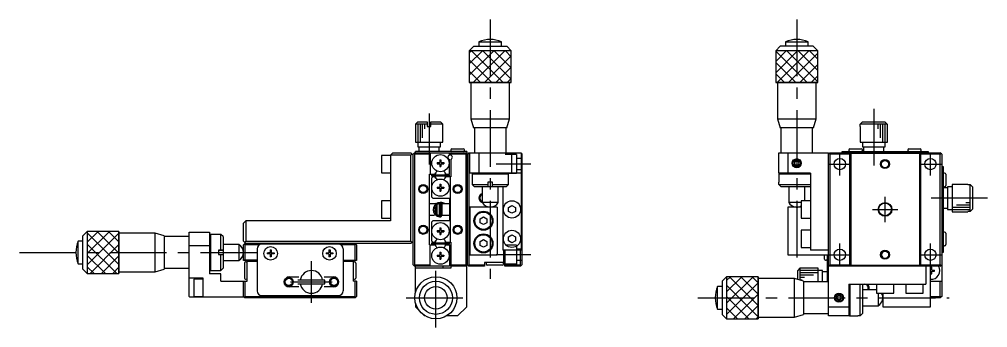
# Model space of a CAD drawing. Extents: x -159 to 316, y 49 to 421.
# Drawn here: x 102.3 to 316.2, y 214.9 to 282.9 of the extents above; entities that cross this region are included whole.
import ezdxf

# ---------------------------------------------------------------- set-up
doc = ezdxf.new("R2010")
doc.units = 0
doc.header["$LTSCALE"] = 10
doc.linetypes.add('CENTER', pattern=[2, 1.25, -0.25, 0.25, -0.25])
doc.linetypes.add('DASHED', pattern=[3.5, 2, -1.5])
doc.layers.get('0').update_dxf_attribs({"linetype": 'CONTINUOUS'})
doc.layers.add('CENTER', color=1, linetype='CENTER')

msp = doc.modelspace()

# ---------------------------------------------------------------- linework, layer by layer
at = {"color": 7, "linetype": 'CONTINUOUS'}
for p, q in [((202.697191, 277.01544), (201.697191, 276.01544)), ((201.697191, 276.01544), (201.697191, 269.01544)), ((210.997191, 276.01544), (201.697191, 276.01544)), ((202.697191, 277.01544), (209.997191, 277.01544)), ((203.847191, 278.01544), (203.847191, 277.01544)), ((203.847191, 278.01544), (208.847191, 278.01544)), ((208.847191, 277.01544), (208.847191, 278.01544)), ((210.997191, 276.01544), (209.997191, 277.01544)), ((210.997191, 269.01544), (210.997191, 276.01544)), ((270.411183, 277.01544), (269.411183, 276.01544)), ((278.711183, 276.01544), (269.411183, 276.01544)), ((269.411183, 276.01544), (269.411183, 269.01544)), ((277.711183, 277.01544), (270.411183, 277.01544)), ((271.561183, 278.01544), (276.561183, 278.01544)), ((271.561183, 278.01544), (271.561183, 277.01544)), ((276.561183, 277.01544), (276.561183, 278.01544)), ((278.711183, 276.01544), (277.711183, 277.01544)), ((278.711183, 269.01544), (278.711183, 276.01544)), ((210.997191, 269.01544), (201.697191, 269.01544)), ((202.097191, 269.01544), (202.097191, 261.01544)), ((210.597191, 261.01544), (210.597191, 269.01544)), ((278.711183, 269.01544), (269.411183, 269.01544)), ((269.811183, 269.01544), (269.811183, 261.01544)), ((278.311183, 261.01544), (278.311183, 269.01544)), ((202.097191, 261.01544), (210.597191, 261.01544)), ((202.097191, 261.01544), (202.647191, 259.01544)), ((210.047191, 259.01544), (210.597191, 261.01544)), ((269.811183, 261.01544), (278.311183, 261.01544)), ((269.811183, 261.01544), (270.361183, 259.01544)), ((277.761183, 259.01544), (278.311183, 261.01544)), ((190.347191, 260.31544), (189.847191, 259.81544)), ((192.447191, 259.81544), (189.847191, 259.81544)), ((189.847191, 259.81544), (189.847191, 255.81544)), ((190.347191, 260.31544), (192.447191, 260.31544)), ((192.447191, 260.31544), (192.447191, 259.31544)), ((192.447191, 259.31544), (193.247191, 259.31544)), ((193.247191, 260.31544), (195.347191, 260.31544)), ((193.247191, 259.31544), (193.247191, 260.31544)), ((195.847191, 259.81544), (193.247191, 259.81544)), ((195.847191, 259.81544), (195.347191, 260.31544)), ((195.847191, 255.81544), (195.847191, 259.81544)), ((210.047191, 259.01544), (202.647191, 259.01544)), ((202.847191, 259.01544), (202.847191, 253.51544)), ((209.847191, 253.51544), (209.847191, 259.01544)), ((277.761183, 259.01544), (270.361183, 259.01544)), ((270.561183, 259.01544), (270.561183, 253.51544)), ((277.561183, 253.51544), (277.561183, 259.01544)), ((288.061183, 259.31544), (288.061183, 255.81544)), ((288.061183, 259.31544), (288.087969, 259.31544)), ((288.087969, 259.81544), (288.593391, 260.31544)), ((294.034397, 259.81544), (288.087969, 259.81544)), ((288.087969, 259.31544), (288.087969, 259.81544)), ((288.593391, 260.31544), (293.528976, 260.31544)), ((293.528976, 260.31544), (294.034397, 259.81544)), ((294.034397, 259.81544), (294.034397, 259.31544)), ((294.034397, 259.31544), (294.061183, 259.31544)), ((294.061183, 255.81544), (294.061183, 259.31544)), ((189.847191, 255.81544), (195.847191, 255.81544)), ((190.347191, 255.81544), (190.347191, 254.81544)), ((190.347191, 254.81544), (195.347191, 254.81544)), ((190.597191, 254.81544), (190.597191, 253.81544)), ((195.097191, 253.81544), (195.097191, 254.81544)), ((195.347191, 254.81544), (195.347191, 255.81544)), ((288.061183, 255.81544), (294.061183, 255.81544)), ((288.561183, 255.81544), (288.561183, 254.81544)), ((288.561183, 254.81544), (293.561183, 254.81544)), ((288.811183, 254.81544), (288.811183, 253.81544)), ((293.311183, 253.81544), (293.311183, 254.81544)), ((293.561183, 254.81544), (293.561183, 255.81544)), ((184.347191, 252.91544), (182.347191, 252.91544)), ((182.347191, 252.91544), (182.347191, 249.11544)), ((184.847191, 253.51544), (184.347191, 253.01544)), ((184.347191, 253.01544), (184.347191, 238.51544)), ((188.847191, 253.01544), (184.347191, 253.01544)), ((184.847191, 253.51544), (188.847191, 253.51544)), ((189.347191, 253.01544), (188.847191, 253.51544)), ((189.097191, 253.26544), (188.847191, 253.01544)), ((188.847191, 234.01544), (188.847191, 253.01544)), ((189.347191, 253.21544), (189.647191, 253.51544)), ((189.347191, 228.81544), (189.347191, 253.21544)), ((189.647191, 253.21544), (189.497191, 253.36544)), ((189.647191, 253.51544), (201.147191, 253.51544)), ((189.647191, 253.21544), (189.647191, 228.81544)), ((193.047191, 253.21544), (189.647191, 253.21544)), ((189.847191, 253.51544), (189.847191, 253.81544)), ((201.147191, 253.81544), (189.847191, 253.81544)), ((193.047191, 253.51544), (193.047191, 248.81544)), ((197.347191, 252.992409), (197.347191, 253.51544)), ((197.647191, 254.16544), (197.647191, 254.06544)), ((197.647191, 252.992409), (197.647191, 253.51544)), ((201.047191, 253.21544), (197.647191, 253.21544)), ((197.897191, 254.41544), (200.397191, 254.41544)), ((200.647191, 254.06544), (200.647191, 254.16544)), ((201.047191, 253.51544), (201.347191, 253.21544)), ((201.197191, 253.36544), (201.047191, 253.21544)), ((201.047191, 228.81544), (201.047191, 253.21544)), ((201.147191, 253.81544), (201.147191, 253.51544)), ((201.647191, 253.51544), (201.347191, 253.21544)), ((201.347191, 228.81544), (201.347191, 253.21544)), ((201.647191, 253.21544), (201.497191, 253.36544)), ((201.647191, 253.51544), (213.147191, 253.51544)), ((201.647191, 253.21544), (201.647191, 228.81544)), ((201.847191, 253.21544), (201.647191, 253.21544)), ((201.847191, 249.01544), (201.847191, 253.51544)), ((203.847191, 253.51544), (203.847191, 249.01544)), ((211.147191, 249.01544), (211.147191, 253.51544)), ((213.147191, 253.51544), (213.147191, 232.01544)), ((213.147191, 253.41544), (213.347191, 253.21544)), ((213.197191, 253.36544), (213.147191, 253.31544)), ((213.347191, 253.21544), (213.347191, 228.81544)), ((270.061183, 249.01544), (270.061183, 253.51544)), ((270.061183, 253.51544), (281.061183, 253.51544)), ((272.061183, 253.51544), (272.061183, 249.01544)), ((281.061183, 217.51544), (281.061183, 253.51544)), ((281.361183, 253.51544), (281.061183, 253.21544)), ((281.211183, 253.36544), (281.361183, 253.21544)), ((281.361183, 253.51544), (305.761183, 253.51544)), ((285.761183, 253.21544), (281.361183, 253.21544)), ((281.361183, 253.21544), (281.361183, 228.81544)), ((284.061183, 253.51544), (284.061183, 253.81544)), ((284.061183, 253.81544), (303.061183, 253.81544)), ((285.561183, 254.16544), (285.561183, 254.06544)), ((285.761183, 253.21544), (285.961183, 253.41544)), ((285.761183, 228.81544), (285.761183, 253.21544)), ((285.811183, 254.41544), (288.311183, 254.41544)), ((285.961183, 253.41544), (301.161183, 253.41544)), ((285.961183, 253.41544), (285.961183, 228.61544)), ((288.561183, 254.06544), (288.561183, 254.16544)), ((298.561183, 254.16544), (298.561183, 254.06544)), ((298.811183, 254.41544), (301.311183, 254.41544)), ((301.161183, 253.41544), (301.161183, 228.61544)), ((301.161183, 253.41544), (301.361183, 253.21544)), ((305.761183, 253.21544), (301.361183, 253.21544)), ((301.361183, 253.21544), (301.361183, 228.81544)), ((301.561183, 254.06544), (301.561183, 254.16544)), ((303.061183, 253.81544), (303.061183, 253.51544)), ((306.061183, 253.21544), (305.761183, 253.51544)), ((305.761183, 253.21544), (305.911183, 253.36544)), ((305.761183, 228.81544), (305.761183, 253.21544)), ((306.061183, 253.21544), (306.061183, 221.81544)), ((194.597191, 251.34044), (195.222191, 251.34044)), ((194.597191, 251.34044), (194.597191, 251.09044)), ((194.597191, 251.09044), (195.222191, 251.09044)), ((195.222191, 251.96544), (195.472191, 251.96544)), ((195.222191, 251.96544), (195.222191, 251.34044)), ((195.222191, 251.09044), (195.222191, 250.46544)), ((195.222191, 250.46544), (195.472191, 250.46544)), ((195.472191, 251.96544), (195.472191, 251.34044)), ((195.472191, 251.34044), (196.097191, 251.34044)), ((195.472191, 251.09044), (195.472191, 250.46544)), ((195.472191, 251.09044), (196.097191, 251.09044)), ((196.097191, 251.34044), (196.097191, 251.09044)), ((197.347191, 248.81544), (197.347191, 252.03847)), ((197.647191, 252.03847), (197.647191, 248.21544)), ((273.611183, 251.475248), (274.061183, 251.735055)), ((273.611183, 250.955632), (273.611183, 251.475247)), ((274.061183, 250.695825), (273.611183, 250.955632)), ((274.061183, 251.735055), (274.511183, 251.475248)), ((274.511183, 250.955632), (274.061183, 250.695825)), ((274.511183, 251.475247), (274.511183, 250.955632)), ((306.061183, 250.51544), (306.361183, 250.51544)), ((306.361183, 250.51544), (306.361183, 231.51544)), ((182.347191, 249.11544), (184.347191, 249.11544)), ((192.947191, 248.81544), (194.145725, 248.81544)), ((192.947191, 233.21544), (192.947191, 248.81544)), ((193.347191, 248.665442), (197.347191, 248.665442)), ((193.347191, 248.66544), (193.347191, 248.36544)), ((197.347191, 248.36544), (193.347191, 248.36544)), ((193.647191, 248.21544), (193.347191, 247.91544)), ((194.145725, 248.21544), (193.647191, 248.21544)), ((194.145725, 248.81544), (194.316187, 249.11069)), ((194.316187, 247.92019), (194.145725, 248.21544)), ((196.378194, 249.11069), (196.548656, 248.81544)), ((196.548656, 248.21544), (196.378194, 247.92019)), ((196.548656, 248.81544), (197.347191, 248.81544)), ((197.647191, 248.21544), (196.548656, 248.21544)), ((197.347191, 248.36544), (197.347191, 248.66544)), ((197.547191, 233.81544), (197.547191, 248.21544)), ((201.147191, 248.61544), (201.347191, 248.81544)), ((201.147191, 233.41544), (201.147191, 248.61544)), ((213.147191, 249.01544), (201.847191, 249.01544)), ((202.547191, 249.01544), (202.347191, 248.81544)), ((202.347191, 248.81544), (202.347191, 246.51544)), ((210.347191, 248.81544), (202.347191, 248.81544)), ((210.347191, 248.81544), (210.147191, 249.01544)), ((210.347191, 246.51544), (210.347191, 248.81544)), ((270.261183, 249.01544), (270.061183, 248.81544)), ((277.061183, 249.01544), (270.061183, 249.01544)), ((277.061183, 248.81544), (270.061183, 248.81544)), ((270.061183, 248.81544), (270.061183, 247.01544)), ((277.061183, 249.01544), (277.061183, 232.01544)), ((306.711183, 249.01544), (306.611183, 249.01544)), ((306.961183, 248.76544), (306.961183, 246.26544)), ((193.347191, 247.91544), (193.347191, 243.81544)), ((195.222191, 246.56544), (195.472191, 246.56544)), ((195.222191, 246.56544), (195.222191, 245.94044)), ((195.472191, 246.56544), (195.472191, 245.94044)), ((202.347191, 246.51544), (205.847191, 246.51544)), ((202.347191, 246.51544), (202.847191, 246.01544)), ((209.847191, 246.01544), (202.847191, 246.01544)), ((204.597191, 246.01544), (204.597191, 242.51544)), ((206.847191, 247.01544), (205.847191, 247.01544)), ((205.847191, 247.01544), (205.847191, 246.01544)), ((206.847191, 246.01544), (206.847191, 247.01544)), ((206.847191, 246.51544), (210.347191, 246.51544)), ((208.097191, 242.51544), (208.097191, 246.01544)), ((209.147191, 246.01544), (209.147191, 232.01544)), ((209.847191, 246.01544), (210.347191, 246.51544)), ((270.092556, 247.01544), (270.061183, 247.01544)), ((270.092556, 246.51544), (270.092556, 247.01544)), ((270.092556, 246.51544), (277.061183, 246.51544)), ((270.597081, 246.01544), (270.092556, 246.51544)), ((277.061183, 246.01544), (270.597081, 246.01544)), ((272.311183, 246.01544), (272.311183, 242.51544)), ((275.811183, 242.91544), (275.811183, 246.01544)), ((306.611183, 246.01544), (306.711183, 246.01544)), ((308.361183, 246.01544), (307.361183, 246.01544)), ((307.361183, 246.01544), (307.361183, 241.01544)), ((308.361183, 246.51544), (308.361183, 240.51544)), ((311.861183, 246.51544), (308.361183, 246.51544)), ((311.861183, 246.51544), (311.861183, 246.488654)), ((311.861183, 246.488654), (312.361183, 246.488654)), ((312.361183, 240.542226), (312.361183, 246.488654)), ((312.361183, 246.488654), (312.861183, 245.983232)), ((312.861183, 245.983232), (312.861183, 241.047647)), ((193.347191, 243.81544), (193.647191, 243.51544)), ((194.597191, 245.94044), (195.222191, 245.94044)), ((194.597191, 245.94044), (194.597191, 245.69044)), ((194.597191, 245.69044), (195.222191, 245.69044)), ((195.222191, 245.69044), (195.222191, 245.06544)), ((195.222191, 245.06544), (195.472191, 245.06544)), ((195.472191, 245.94044), (196.097191, 245.94044)), ((195.472191, 245.69044), (195.472191, 245.06544)), ((195.472191, 245.69044), (196.097191, 245.69044)), ((196.097191, 245.94044), (196.097191, 245.69044)), ((307.361183, 245.76544), (306.361183, 245.76544)), ((184.347191, 242.91544), (182.347191, 242.91544)), ((182.347191, 242.91544), (182.347191, 239.11544)), ((194.185944, 242.26544), (192.947191, 242.26544)), ((193.647191, 243.51544), (197.347191, 243.51544)), ((194.247107, 242.3075), (194.241145, 242.311484)), ((194.36258, 242.375423), (194.247114, 242.316828)), ((194.265551, 241.587412), (194.32367, 241.679759)), ((194.32367, 241.679759), (194.34702, 241.712285)), ((194.547191, 242.19544), (194.347191, 241.985389)), ((194.347191, 241.985389), (194.347191, 240.00549)), ((194.547191, 242.19544), (194.547191, 239.79544)), ((194.847191, 242.19544), (194.547191, 242.19544)), ((194.847191, 242.24544), (194.847191, 242.19544)), ((195.047191, 242.24544), (194.847191, 242.24544)), ((195.047191, 242.24544), (195.047191, 239.74544)), ((195.220788, 242.071842), (195.047191, 242.24544)), ((195.101139, 242.191645), (195.19277, 242.206712)), ((195.150514, 242.142405), (195.109846, 242.193389)), ((195.19071, 242.128494), (195.190105, 242.102867)), ((195.194058, 242.244616), (195.19071, 242.128494)), ((195.199487, 242.359977), (195.194058, 242.244616)), ((195.220532, 242.463905), (195.199487, 242.359977)), ((195.209911, 242.35595), (195.209911, 239.576296)), ((195.289972, 242.541178), (195.220532, 242.463905)), ((195.388627, 242.565918), (195.289972, 242.541178)), ((195.486708, 242.530067), (195.388627, 242.565918)), ((195.5478, 242.44351), (195.486708, 242.530067)), ((195.567788, 242.197098), (195.593695, 242.192145)), ((195.647191, 242.24544), (195.568591, 242.166841)), ((195.647191, 242.24544), (195.647191, 239.74544)), ((197.347191, 242.24544), (195.647191, 242.24544)), ((197.347191, 243.51544), (197.347191, 238.51544)), ((208.097191, 242.51544), (204.597191, 242.51544)), ((210.397191, 241.448453), (211.147191, 241.881465)), ((211.147191, 241.881465), (211.897191, 241.448453)), ((275.061183, 242.51544), (272.311183, 242.51544)), ((275.061183, 242.91544), (275.061183, 239.11544)), ((277.061183, 242.91544), (275.061183, 242.91544)), ((192.947191, 239.76544), (194.066981, 239.76544)), ((194.150649, 241.314708), (194.199651, 241.453493)), ((194.199651, 241.453493), (194.265551, 241.587412)), ((194.347191, 240.00549), (194.547191, 239.79544)), ((194.488664, 239.621), (194.574392, 239.779232)), ((194.496228, 239.61735), (194.496224, 239.616311)), ((194.496224, 239.616311), (194.496729, 239.615274)), ((194.496441, 239.618714), (194.496228, 239.61735)), ((194.496864, 239.620399), (194.496441, 239.618714)), ((194.496729, 239.615274), (194.523933, 239.598923)), ((194.497494, 239.622401), (194.496864, 239.620399)), ((194.498331, 239.624715), (194.497494, 239.622401)), ((194.499372, 239.627338), (194.498331, 239.624715)), ((194.500616, 239.630263), (194.499372, 239.627338)), ((194.50206, 239.633483), (194.500616, 239.630263)), ((194.504577, 239.638819), (194.50206, 239.633483)), ((194.507518, 239.644769), (194.504577, 239.638819)), ((194.510869, 239.651305), (194.507518, 239.644769)), ((194.514614, 239.658394), (194.510869, 239.651305)), ((194.518733, 239.666), (194.514614, 239.658394)), ((194.523207, 239.674087), (194.518733, 239.666)), ((194.528013, 239.682614), (194.523207, 239.674087)), ((194.523933, 239.598923), (194.553449, 239.583078)), ((194.533128, 239.69154), (194.528013, 239.682614)), ((194.538526, 239.700819), (194.533128, 239.69154)), ((194.54418, 239.710406), (194.538526, 239.700819)), ((194.550063, 239.720254), (194.54418, 239.710406)), ((194.547191, 239.79544), (194.847191, 239.79544)), ((194.556145, 239.730314), (194.550063, 239.720254)), ((194.553449, 239.583078), (194.583714, 239.568722)), ((194.562397, 239.740536), (194.556145, 239.730314)), ((194.568787, 239.750869), (194.562397, 239.740536)), ((194.575284, 239.761263), (194.568787, 239.750869)), ((194.574392, 239.779232), (194.58586, 239.797129)), ((194.581856, 239.771666), (194.575284, 239.761263)), ((194.597137, 239.79544), (194.581856, 239.771666)), ((194.583714, 239.568722), (194.614652, 239.555893)), ((194.614652, 239.555893), (194.646188, 239.544622)), ((194.646188, 239.544622), (194.678242, 239.534935)), ((194.678242, 239.534935), (194.710737, 239.526858)), ((194.847191, 239.79544), (194.847191, 239.74544)), ((194.847191, 239.74544), (195.047191, 239.74544)), ((194.976782, 239.52168), (195.009566, 239.528487)), ((195.009566, 239.528487), (195.041974, 239.536918)), ((195.041974, 239.536918), (195.073925, 239.546953)), ((195.047191, 239.74544), (195.222008, 239.920257)), ((195.073925, 239.546953), (195.10534, 239.558567)), ((195.10534, 239.558567), (195.136142, 239.571731)), ((195.136142, 239.571731), (195.166254, 239.586414)), ((195.166254, 239.586414), (195.195603, 239.602579)), ((195.192572, 239.734173), (195.192722, 239.745315)), ((195.192572, 239.734173), (195.197449, 239.606533)), ((195.192722, 239.745315), (195.193828, 239.756425)), ((195.193828, 239.756425), (195.195883, 239.767441)), ((195.195603, 239.602579), (195.197632, 239.603768)), ((195.195883, 239.767441), (195.198878, 239.778304)), ((195.197449, 239.606533), (195.208364, 239.503264)), ((195.198878, 239.778304), (195.202795, 239.788953)), ((195.202795, 239.788953), (195.207612, 239.799331)), ((195.207612, 239.799331), (195.213305, 239.809381)), ((195.213305, 239.809381), (195.21984, 239.819048)), ((195.529886, 239.449966), (195.559661, 239.55707)), ((195.640484, 239.751927), (195.567813, 239.736396)), ((195.569863, 239.81544), (195.577191, 239.81544)), ((195.570034, 239.822597), (195.647191, 239.74544)), ((195.647191, 239.74544), (197.347191, 239.74544)), ((207.847191, 241.51544), (201.847191, 241.51544)), ((201.847191, 241.51544), (201.847191, 231.01544)), ((207.847191, 241.51544), (207.847191, 231.01544)), ((210.397191, 240.582427), (210.397191, 241.448453)), ((211.147191, 240.149414), (210.397191, 240.582427)), ((211.897191, 240.582427), (211.147191, 240.149414)), ((211.897191, 241.448453), (211.897191, 240.582427)), ((275.061183, 241.51544), (272.061183, 241.51544)), ((272.061183, 241.51544), (272.061183, 231.01544)), ((306.361183, 241.26544), (307.361183, 241.26544)), ((307.361183, 241.01544), (308.361183, 241.01544)), ((308.361183, 240.51544), (311.861183, 240.51544)), ((312.361183, 240.542226), (311.861183, 240.542226)), ((311.861183, 240.542226), (311.861183, 240.51544)), ((312.861183, 241.047647), (312.361183, 240.542226)), ((152.347191, 238.51544), (151.847191, 238.01544)), ((151.847191, 234.01544), (151.847191, 238.01544)), ((152.347191, 238.51544), (152.347191, 234.01544)), ((184.347191, 238.51544), (152.347191, 238.51544)), ((182.347191, 239.11544), (184.347191, 239.11544)), ((193.647191, 238.51544), (193.347191, 238.21544)), ((193.347191, 238.21544), (193.347191, 234.11544)), ((197.347191, 238.51544), (193.647191, 238.51544)), ((194.710737, 239.526858), (194.743591, 239.520408)), ((194.743591, 239.520408), (194.776725, 239.515604)), ((194.776725, 239.515604), (194.810055, 239.512455)), ((194.810055, 239.512455), (194.8435, 239.510971)), ((194.8435, 239.510971), (194.876978, 239.511153)), ((194.876978, 239.511153), (194.910406, 239.513003)), ((194.910406, 239.513003), (194.943701, 239.516515)), ((194.943701, 239.516515), (194.976782, 239.52168)), ((195.208364, 239.503264), (195.25967, 239.414004)), ((195.25967, 239.414004), (195.350488, 239.368648)), ((195.350488, 239.368648), (195.452679, 239.381816)), ((195.452679, 239.381816), (195.529886, 239.449966)), ((204.097191, 238.948453), (204.847191, 239.381465)), ((204.097191, 238.082427), (204.097191, 238.948453)), ((204.847191, 237.649414), (204.097191, 238.082427)), ((204.847191, 239.381465), (205.597191, 238.948453)), ((205.597191, 238.082427), (204.847191, 237.649414)), ((205.597191, 238.948453), (205.597191, 238.082427)), ((275.061183, 239.11544), (277.061183, 239.11544)), ((117.347191, 236.16544), (116.347191, 235.16544)), ((117.347191, 236.16544), (117.347191, 226.86544)), ((124.347191, 236.16544), (117.347191, 236.16544)), ((124.347191, 236.16544), (124.347191, 226.86544)), ((132.347191, 235.76544), (124.347191, 235.76544)), ((132.347191, 227.26544), (132.347191, 235.76544)), ((134.347191, 235.21544), (132.347191, 235.76544)), ((139.847191, 236.01544), (144.347191, 236.01544)), ((139.847191, 221.81544), (139.847191, 236.01544)), ((144.347191, 236.01544), (144.347191, 226.81544)), ((144.547191, 235.51544), (144.347191, 235.31544)), ((144.547191, 235.51544), (144.547191, 227.51544)), ((146.847191, 235.51544), (144.547191, 235.51544)), ((146.847191, 232.051362), (146.847191, 235.51544)), ((147.347191, 235.01544), (146.847191, 235.51544)), ((194.597191, 236.34044), (195.222191, 236.34044)), ((194.597191, 236.34044), (194.597191, 236.09044)), ((194.597191, 236.09044), (195.222191, 236.09044)), ((195.222191, 236.96544), (195.472191, 236.96544)), ((195.222191, 236.96544), (195.222191, 236.34044)), ((195.222191, 236.09044), (195.222191, 235.46544)), ((195.222191, 235.46544), (195.472191, 235.46544)), ((195.472191, 236.96544), (195.472191, 236.34044)), ((195.472191, 236.34044), (196.097191, 236.34044)), ((195.472191, 236.09044), (195.472191, 235.46544)), ((195.472191, 236.09044), (196.097191, 236.09044)), ((196.097191, 236.34044), (196.097191, 236.09044)), ((210.397191, 234.948453), (211.147191, 235.381465)), ((211.147191, 235.381465), (211.897191, 234.948453)), ((275.061183, 236.41544), (275.061183, 232.61544)), ((277.061183, 236.41544), (275.061183, 236.41544)), ((306.711183, 236.01544), (306.611183, 236.01544)), ((306.961183, 235.76544), (306.961183, 233.26544)), ((115.347191, 229.01544), (115.347191, 234.01544)), ((116.347191, 234.01544), (115.347191, 234.01544)), ((116.347191, 227.86544), (116.347191, 235.16544)), ((134.347191, 235.21544), (134.347191, 227.81544)), ((139.847191, 235.01544), (134.347191, 235.01544)), ((147.347191, 235.01544), (147.347191, 232.042209)), ((150.847191, 233.26544), (147.347191, 233.26544)), ((150.847191, 233.26544), (150.847191, 229.76544)), ((151.847191, 234.01544), (152.347191, 233.51544)), ((151.847191, 233.21544), (152.147191, 233.51544)), ((151.847191, 229.71544), (151.847191, 233.21544)), ((151.997191, 233.36544), (152.147191, 233.21544)), ((152.097191, 233.76544), (152.347191, 234.01544)), ((188.847191, 233.51544), (152.147191, 233.51544)), ((152.147191, 233.21544), (152.147191, 229.81544)), ((155.411301, 233.21544), (152.147191, 233.21544)), ((152.347191, 234.01544), (188.847191, 234.01544)), ((172.847191, 233.31544), (155.847191, 233.31544)), ((176.547191, 233.21544), (173.28308, 233.21544)), ((176.547191, 233.51544), (176.847191, 233.21544)), ((176.547191, 233.21544), (176.697191, 233.36544)), ((176.547191, 229.81544), (176.547191, 233.21544)), ((176.847191, 233.21544), (176.847191, 229.71544)), ((188.847191, 234.01544), (189.097191, 233.76544)), ((188.847191, 233.51544), (189.347191, 234.01544)), ((192.947191, 233.21544), (194.145725, 233.21544)), ((193.047191, 228.51544), (193.047191, 233.21544)), ((193.347191, 234.11544), (193.647191, 233.81544)), ((193.347191, 233.665442), (197.347191, 233.665442)), ((193.347191, 233.66544), (193.347191, 233.36544)), ((197.347191, 233.36544), (193.347191, 233.36544)), ((193.647191, 233.81544), (194.145725, 233.81544)), ((194.145725, 233.81544), (194.316187, 234.11069)), ((194.145725, 233.21544), (194.316187, 232.92019)), ((196.378194, 234.11069), (196.548656, 233.81544)), ((196.378194, 232.92019), (196.548656, 233.21544)), ((196.548656, 233.81544), (197.647191, 233.81544)), ((196.548656, 233.21544), (197.347191, 233.21544)), ((197.347191, 233.36544), (197.347191, 233.66544)), ((197.347191, 233.21544), (197.347191, 228.51544)), ((197.647191, 233.81544), (197.647191, 228.01544)), ((201.347191, 233.21544), (201.147191, 233.41544)), ((204.097191, 233.948453), (204.847191, 234.381465)), ((204.097191, 233.082427), (204.097191, 233.948453)), ((204.847191, 234.381465), (205.597191, 233.948453)), ((205.597191, 233.948453), (205.597191, 233.082427)), ((210.397191, 234.082427), (210.397191, 234.948453)), ((211.147191, 233.649414), (210.397191, 234.082427)), ((211.897191, 234.082427), (211.147191, 233.649414)), ((211.897191, 234.948453), (211.897191, 234.082427)), ((144.347191, 233.01544), (139.847191, 233.01544)), ((146.847191, 232.051362), (146.347191, 232.051362)), ((146.347191, 232.051362), (146.347191, 231.051403)), ((146.347191, 231.051403), (146.847191, 231.051403)), ((147.347191, 232.046792), (146.847191, 232.051362)), ((146.847191, 227.51544), (146.847191, 231.051403)), ((146.847191, 231.051403), (147.347191, 231.046833)), ((147.347191, 232.03991), (147.347191, 228.01544)), ((154.847191, 232.31544), (154.847191, 223.01544)), ((157.097191, 231.44044), (157.722191, 231.44044)), ((157.097191, 231.44044), (157.097191, 231.19044)), ((157.722191, 231.19044), (157.097191, 231.19044)), ((157.722191, 232.06544), (157.972191, 232.06544)), ((157.722191, 232.06544), (157.722191, 231.44044)), ((157.722191, 231.19044), (157.722191, 230.56544)), ((157.972191, 232.06544), (157.972191, 231.44044)), ((157.972191, 231.44044), (158.597191, 231.44044)), ((157.972191, 231.19044), (157.972191, 230.56544)), ((158.597191, 231.19044), (157.972191, 231.19044)), ((158.597191, 231.44044), (158.597191, 231.19044)), ((170.097191, 231.44044), (170.722191, 231.44044)), ((170.097191, 231.44044), (170.097191, 231.19044)), ((170.722191, 231.19044), (170.097191, 231.19044)), ((170.722191, 232.06544), (170.972191, 232.06544)), ((170.722191, 232.06544), (170.722191, 231.44044)), ((170.722191, 231.19044), (170.722191, 230.56544)), ((170.972191, 232.06544), (170.972191, 231.44044)), ((170.972191, 231.44044), (171.597191, 231.44044)), ((170.972191, 231.19044), (170.972191, 230.56544)), ((171.597191, 231.19044), (170.972191, 231.19044)), ((171.597191, 231.44044), (171.597191, 231.19044)), ((173.847191, 232.31544), (173.847191, 223.01544)), ((195.222191, 231.56544), (195.472191, 231.56544)), ((195.222191, 231.56544), (195.222191, 230.94044)), ((195.472191, 231.56544), (195.472191, 230.94044)), ((201.847191, 231.01544), (207.847191, 231.01544)), ((204.847191, 232.649414), (204.097191, 233.082427)), ((205.597191, 233.082427), (204.847191, 232.649414)), ((213.147191, 232.01544), (209.147191, 232.01544)), ((209.347191, 229.31544), (209.347191, 232.01544)), ((209.647191, 228.51544), (209.647191, 232.01544)), ((213.047191, 228.81544), (213.047191, 232.01544)), ((272.061183, 231.01544), (281.061183, 231.01544)), ((275.061183, 232.61544), (277.061183, 232.61544)), ((281.061183, 232.01544), (277.061183, 232.01544)), ((280.161183, 230.06544), (280.161183, 231.01544)), ((280.761183, 231.01544), (280.761183, 225.01544)), ((306.361183, 231.51544), (306.061183, 231.51544)), ((306.611183, 233.01544), (306.711183, 233.01544)), ((115.347191, 229.01544), (116.347191, 229.01544)), ((147.347191, 229.76544), (150.847191, 229.76544)), ((154.847191, 229.81544), (151.847191, 229.81544)), ((152.647191, 229.71544), (151.847191, 229.71544)), ((152.047191, 229.16544), (152.047191, 225.86544)), ((152.397191, 229.41544), (152.297191, 229.41544)), ((152.647191, 225.21544), (152.647191, 229.71544)), ((154.847191, 229.51544), (152.647191, 229.51544)), ((157.972191, 230.56544), (157.722191, 230.56544)), ((170.972191, 230.56544), (170.722191, 230.56544)), ((173.847191, 229.81544), (176.847191, 229.81544)), ((176.047191, 229.51544), (173.847191, 229.51544)), ((176.847191, 229.71544), (176.047191, 229.71544)), ((176.047191, 229.71544), (176.047191, 225.21544)), ((176.397191, 229.41544), (176.297191, 229.41544)), ((176.647191, 229.16544), (176.647191, 225.86544)), ((194.597191, 230.94044), (195.222191, 230.94044)), ((194.597191, 230.94044), (194.597191, 230.69044)), ((194.597191, 230.69044), (195.222191, 230.69044)), ((195.222191, 230.69044), (195.222191, 230.06544)), ((195.222191, 230.06544), (195.472191, 230.06544)), ((195.472191, 230.94044), (196.097191, 230.94044)), ((195.472191, 230.69044), (195.472191, 230.06544)), ((195.472191, 230.69044), (196.097191, 230.69044)), ((196.097191, 230.94044), (196.097191, 230.69044)), ((209.547191, 229.31544), (205.047191, 229.31544)), ((205.047191, 229.31544), (205.047191, 228.51544)), ((205.447191, 229.06544), (205.447191, 228.96544)), ((209.247191, 228.96544), (209.247191, 229.06544)), ((209.547191, 228.51544), (209.547191, 229.31544)), ((280.411183, 229.81544), (280.511183, 229.81544)), ((116.347191, 227.86544), (117.347191, 226.86544)), ((117.347191, 226.86544), (124.347191, 226.86544)), ((124.347191, 227.26544), (132.347191, 227.26544)), ((132.347191, 227.26544), (134.347191, 227.81544)), ((134.347191, 228.01544), (139.847191, 228.01544)), ((144.347191, 227.71544), (144.547191, 227.51544)), ((146.847191, 226.81544), (144.347191, 226.81544)), ((144.547191, 227.51544), (146.847191, 227.51544)), ((146.847191, 227.51544), (147.347191, 228.01544)), ((146.847191, 225.21544), (146.847191, 226.81544)), ((189.647191, 228.51544), (189.347191, 228.81544)), ((189.497191, 228.66544), (189.647191, 228.81544)), ((189.647191, 228.81544), (193.047191, 228.81544)), ((197.347191, 228.51544), (189.647191, 228.51544)), ((189.847191, 222.686977), (189.847191, 228.51544)), ((197.647191, 228.01544), (189.847191, 228.01544)), ((195.847191, 228.51544), (195.847191, 228.01544)), ((197.647191, 228.81544), (201.047191, 228.81544)), ((201.147191, 228.51544), (197.647191, 228.51544)), ((201.047191, 228.81544), (201.197191, 228.66544)), ((201.047191, 228.51544), (201.347191, 228.81544)), ((201.147191, 219.51544), (201.147191, 228.51544)), ((201.647191, 228.51544), (201.347191, 228.81544)), ((201.497191, 228.66544), (201.647191, 228.81544)), ((201.647191, 228.81544), (205.047191, 228.81544)), ((205.047191, 228.51544), (201.647191, 228.51544)), ((208.997191, 228.71544), (205.697191, 228.71544)), ((213.047191, 228.51544), (209.547191, 228.51544)), ((209.647191, 228.81544), (213.047191, 228.81544)), ((213.047191, 228.81544), (213.197191, 228.66544)), ((213.347191, 228.81544), (213.047191, 228.51544)), ((274.761183, 228.01544), (274.261183, 227.51544)), ((274.261183, 225.57294), (274.261183, 227.51544)), ((278.761183, 228.01544), (274.761183, 228.01544)), ((274.761183, 228.01544), (274.761183, 225.41544)), ((278.761183, 225.01544), (278.761183, 228.01544)), ((279.761183, 227.51544), (278.761183, 227.51544)), ((279.761183, 225.01544), (279.761183, 227.51544)), ((280.761183, 227.26544), (279.761183, 227.26544)), ((281.061183, 228.81544), (281.361183, 228.51544)), ((305.761183, 228.51544), (281.061183, 228.51544)), ((281.361183, 228.81544), (281.211183, 228.66544)), ((281.361183, 228.81544), (285.761183, 228.81544)), ((285.961183, 228.61544), (285.761183, 228.81544)), ((301.161183, 228.61544), (285.961183, 228.61544)), ((301.361183, 228.81544), (301.161183, 228.61544)), ((301.361183, 228.81544), (305.761183, 228.81544)), ((302.561183, 228.51544), (302.561183, 224.51544)), ((303.561183, 219.51544), (303.561183, 228.51544)), ((303.561183, 227.64044), (303.636183, 227.64044)), ((303.561183, 227.39044), (303.636183, 227.39044)), ((303.636183, 228.26544), (303.886183, 228.26544)), ((303.636183, 227.64044), (303.636183, 228.26544)), ((303.636183, 226.76544), (303.636183, 227.39044)), ((303.636183, 226.76544), (303.886183, 226.76544)), ((303.886183, 227.64044), (303.886183, 228.26544)), ((303.886183, 227.64044), (304.511183, 227.64044)), ((303.886183, 226.76544), (303.886183, 227.39044)), ((303.886183, 227.39044), (304.511183, 227.39044)), ((304.511183, 227.39044), (304.511183, 227.64044)), ((305.911183, 228.66544), (305.761183, 228.81544)), ((305.761183, 228.51544), (306.061183, 228.81544)), ((139.847191, 225.91544), (142.847191, 225.91544)), ((142.847191, 225.61544), (140.847191, 225.61544)), ((140.847191, 225.61544), (140.847191, 221.81544)), ((142.847191, 225.91544), (142.847191, 221.71544)), ((146.847191, 225.21544), (152.647191, 225.21544)), ((151.847191, 221.71544), (151.847191, 225.21544)), ((152.147191, 225.21544), (152.147191, 221.81544)), ((152.297191, 225.61544), (152.397191, 225.61544)), ((161.947191, 226.11544), (164.056133, 226.11544)), ((169.820404, 225.41544), (163.873977, 225.41544)), ((163.873977, 224.61544), (169.820404, 224.61544)), ((169.638248, 226.11544), (171.747191, 226.11544)), ((176.847191, 225.21544), (176.047191, 225.21544)), ((176.297191, 225.61544), (176.397191, 225.61544)), ((176.547191, 221.81544), (176.547191, 225.21544)), ((176.847191, 225.21544), (176.847191, 221.81544)), ((258.561183, 226.16544), (257.561183, 225.16544)), ((257.561183, 225.16544), (257.561183, 217.86544)), ((258.561183, 226.16544), (258.561183, 216.86544)), ((265.561183, 226.16544), (258.561183, 226.16544)), ((265.561183, 226.16544), (265.561183, 216.86544)), ((273.561183, 225.76544), (265.561183, 225.76544)), ((273.561183, 217.26544), (273.561183, 225.76544)), ((275.561183, 225.21544), (273.561183, 225.76544)), ((275.261183, 225.41544), (274.83391, 225.41544)), ((275.261183, 225.29794), (275.261183, 225.41544)), ((275.561183, 225.21544), (275.561183, 217.81544)), ((281.061183, 225.01544), (275.561183, 225.01544)), ((303.561183, 225.21544), (306.061183, 225.21544)), ((305.761183, 221.81544), (305.761183, 225.21544)), ((164.056133, 223.91544), (161.947191, 223.91544)), ((171.747191, 223.91544), (169.638248, 223.91544)), ((256.561183, 219.01544), (256.561183, 224.01544)), ((257.561183, 224.01544), (256.561183, 224.01544)), ((285.561183, 224.51544), (302.561183, 224.51544)), ((285.561183, 224.51544), (285.561183, 217.51544)), ((285.761183, 224.51544), (285.761183, 217.51544)), ((288.061183, 217.546813), (288.061183, 224.51544)), ((288.561183, 224.51544), (288.561183, 218.051338)), ((291.661183, 223.26544), (288.561183, 223.26544)), ((291.661183, 224.51544), (291.661183, 222.51544)), ((291.661183, 222.51544), (295.461183, 222.51544)), ((292.061183, 222.51544), (292.061183, 219.76544)), ((293.061183, 222.51544), (293.061183, 219.51544)), ((295.461183, 222.51544), (295.461183, 224.51544)), ((298.161183, 224.51544), (298.161183, 222.51544)), ((298.161183, 222.51544), (301.961183, 222.51544)), ((301.961183, 222.51544), (301.961183, 224.51544)), ((139.847191, 221.81544), (139.947191, 221.71544)), ((139.947191, 221.71544), (151.847191, 221.71544)), ((140.847191, 221.81544), (142.847191, 221.81544)), ((152.147191, 221.51544), (151.847191, 221.81544)), ((152.147191, 221.81544), (151.997191, 221.66544)), ((152.147191, 221.81544), (176.547191, 221.81544)), ((176.547191, 221.51544), (152.147191, 221.51544)), ((155.847191, 222.01544), (172.847191, 222.01544)), ((176.697191, 221.66544), (176.547191, 221.81544)), ((176.847191, 221.81544), (176.547191, 221.51544)), ((189.847191, 220.343902), (189.847191, 219.51544)), ((283.101375, 221.06544), (282.841568, 221.51544)), ((282.84157, 221.515439), (283.101375, 221.96544)), ((283.101375, 221.96544), (283.620991, 221.96544)), ((283.620991, 221.06544), (283.101375, 221.06544)), ((283.620991, 221.96544), (283.880798, 221.51544)), ((283.880796, 221.515441), (283.620991, 221.06544)), ((293.038907, 221.81544), (293.061183, 221.81544)), ((303.561183, 221.81544), (305.761183, 221.81544)), ((305.761183, 221.51544), (303.561183, 221.51544)), ((305.911183, 221.66544), (305.761183, 221.81544)), ((306.061183, 221.81544), (305.761183, 221.51544)), ((189.847191, 219.51544), (190.598442, 218.764188)), ((199.147191, 217.51544), (201.147191, 219.51544)), ((256.561183, 219.01544), (257.561183, 219.01544)), ((281.061183, 219.51544), (285.561183, 219.51544)), ((288.561183, 219.76544), (292.061183, 219.76544)), ((293.061183, 219.51544), (303.561183, 219.51544)), ((191.595939, 217.766691), (191.847191, 217.51544)), ((191.976009, 217.51544), (191.847191, 217.51544)), ((199.147191, 217.51544), (196.718372, 217.51544)), ((257.561183, 217.86544), (258.561183, 216.86544)), ((258.561183, 216.86544), (265.561183, 216.86544)), ((265.561183, 217.26544), (273.561183, 217.26544)), ((273.561183, 217.26544), (275.561183, 217.81544)), ((275.561183, 218.01544), (281.061183, 218.01544)), ((285.561183, 217.51544), (281.061183, 217.51544)), ((285.561183, 217.71544), (285.761183, 217.51544)), ((285.761183, 217.51544), (287.561183, 217.51544)), ((287.561183, 217.546813), (287.561183, 217.51544)), ((288.061183, 217.546813), (287.561183, 217.546813)), ((288.561183, 218.051338), (288.061183, 217.546813))]:
    msp.add_line(p, q, dxfattribs=at)
at = {"color": 3, "linetype": 'CONTINUOUS'}
for p, q in [((201.697191, 275.603941), (202.108689, 276.01544)), ((201.697191, 273.103941), (204.608689, 276.01544)), ((201.697191, 270.603941), (207.108689, 276.01544)), ((202.19693, 276.01544), (209.19693, 269.01544)), ((202.608689, 269.01544), (209.608689, 276.01544)), ((204.69693, 276.01544), (210.997191, 269.715179)), ((207.19693, 276.01544), (210.997191, 272.215179)), ((209.69693, 276.01544), (210.997191, 274.715179)), ((269.411183, 273.681926), (271.744697, 276.01544)), ((269.411183, 271.181926), (274.244697, 276.01544)), ((269.411183, 275.937194), (276.332937, 269.01544)), ((269.744697, 269.01544), (276.744697, 276.01544)), ((271.832937, 276.01544), (278.711183, 269.137194)), ((274.332937, 276.01544), (278.711183, 271.637194)), ((276.832937, 276.01544), (278.711183, 274.137194)), ((201.697191, 274.015179), (206.69693, 269.01544)), ((205.108689, 269.01544), (210.997191, 274.903941)), ((272.244697, 269.01544), (278.711183, 275.481926)), ((207.608689, 269.01544), (210.997191, 272.403941)), ((269.411183, 273.437194), (273.832937, 269.01544)), ((274.744697, 269.01544), (278.711183, 272.981926)), ((201.697191, 271.515179), (204.19693, 269.01544)), ((210.108689, 269.01544), (210.997191, 269.903941)), ((269.411183, 270.937194), (271.332937, 269.01544)), ((277.244697, 269.01544), (278.711183, 270.481926)), ((190.347191, 259.81544), (190.347191, 255.81544)), ((190.847191, 259.81544), (190.847191, 255.81544)), ((191.347191, 259.81544), (191.347191, 256.81544)), ((191.847191, 259.81544), (191.847191, 258.81544)), ((292.061183, 258.81544), (292.061183, 259.81544)), ((292.561183, 256.81544), (292.561183, 259.81544)), ((293.061183, 255.81544), (293.061183, 259.81544)), ((293.561183, 255.81544), (293.561183, 259.81544)), ((309.361183, 242.01544), (312.361183, 242.01544)), ((311.361183, 242.51544), (312.361183, 242.51544)), ((308.361183, 241.51544), (312.361183, 241.51544)), ((308.361183, 241.01544), (312.361183, 241.01544)), ((117.347191, 233.753941), (119.758689, 236.16544)), ((117.347191, 231.253941), (122.258689, 236.16544)), ((117.347191, 235.865179), (124.347191, 228.865179)), ((117.347191, 228.753941), (124.347191, 235.753941)), ((119.54693, 236.16544), (124.347191, 231.365179)), ((122.04693, 236.16544), (124.347191, 233.865179)), ((117.347191, 233.365179), (123.84693, 226.86544)), ((117.958689, 226.86544), (124.347191, 233.253941)), ((146.347191, 232.042209), (147.347191, 232.042209)), ((117.347191, 230.865179), (121.34693, 226.86544)), ((120.458689, 226.86544), (124.347191, 230.753941)), ((117.347191, 228.365179), (118.84693, 226.86544)), ((122.958689, 226.86544), (124.347191, 228.253941)), ((278.761183, 227.51544), (274.761183, 227.51544)), ((278.761183, 227.01544), (274.761183, 227.01544)), ((258.561183, 225.331926), (259.394697, 226.16544)), ((258.561183, 222.831926), (261.894697, 226.16544)), ((258.561183, 220.331926), (264.394697, 226.16544)), ((258.561183, 217.831926), (265.561183, 224.831926)), ((259.182937, 226.16544), (265.561183, 219.787194)), ((261.682937, 226.16544), (265.561183, 222.287194)), ((264.182937, 226.16544), (265.561183, 224.787194)), ((277.761183, 226.51544), (274.761183, 226.51544)), ((275.761183, 226.01544), (274.761183, 226.01544)), ((258.561183, 224.287194), (265.561183, 217.287194)), ((258.561183, 221.787194), (263.482937, 216.86544)), ((260.094697, 216.86544), (265.561183, 222.331926)), ((258.561183, 219.287194), (260.982937, 216.86544)), ((262.594697, 216.86544), (265.561183, 219.831926)), ((265.094697, 216.86544), (265.561183, 217.331926))]:
    msp.add_line(p, q, dxfattribs=at)
at = {"color": 3, "linetype": 'DASHED'}
for p, q in [((210.997191, 276.01544), (201.697191, 276.01544)), ((201.697191, 276.01544), (201.697191, 269.01544)), ((210.997191, 269.01544), (210.997191, 276.01544)), ((278.711183, 276.01544), (269.411183, 276.01544)), ((269.411183, 276.01544), (269.411183, 269.01544)), ((278.711183, 269.01544), (278.711183, 276.01544)), ((201.697191, 269.01544), (210.997191, 269.01544)), ((269.411183, 269.01544), (278.711183, 269.01544)), ((212.147191, 253.11544), (209.647191, 253.11544)), ((212.147191, 253.11544), (212.147191, 248.91544)), ((215.347191, 251.01544), (207.647191, 251.01544)), ((213.347191, 252.26544), (212.147191, 252.26544)), ((212.147191, 248.91544), (209.647191, 248.91544)), ((213.347191, 249.76544), (212.147191, 249.76544)), ((124.347191, 236.16544), (117.347191, 236.16544)), ((117.347191, 236.16544), (117.347191, 226.86544)), ((124.347191, 226.86544), (124.347191, 236.16544)), ((212.147191, 233.11544), (209.647191, 233.11544)), ((212.147191, 233.11544), (212.147191, 228.91544)), ((215.347191, 231.01544), (207.647191, 231.01544)), ((213.347191, 232.26544), (212.147191, 232.26544)), ((212.147191, 228.91544), (209.647191, 228.91544)), ((213.347191, 229.76544), (212.147191, 229.76544)), ((117.347191, 226.86544), (124.347191, 226.86544)), ((258.561183, 226.16544), (258.561183, 216.86544)), ((265.561183, 226.16544), (258.561183, 226.16544)), ((265.561183, 216.86544), (265.561183, 226.16544)), ((258.561183, 216.86544), (265.561183, 216.86544))]:
    msp.add_line(p, q, dxfattribs=at)
at = {"color": 7, "linetype": 'CONTINUOUS'}
for centre, radius in [((195.347191, 251.21544), 1.9), ((274.061183, 251.21544), 0.8), ((283.561183, 251.01544), 1.25), ((293.541183, 251.01544), 0.8), ((303.561183, 251.01544), 1.25), ((191.547191, 245.51544), 0.8), ((195.347191, 245.81544), 1.9), ((199.147191, 245.51544), 0.8), ((211.147191, 241.01544), 1.9), ((293.561183, 241.01544), 1.5), ((293.561183, 241.01544), 1.4), ((204.847191, 238.51544), 2.1), ((204.847191, 238.51544), 1.9), ((195.347191, 236.21544), 1.9), ((191.547191, 236.51544), 0.8), ((199.147191, 236.51544), 0.8), ((204.847191, 233.51544), 2.1), ((204.847191, 233.51544), 1.9), ((211.147191, 234.51544), 1.9), ((157.847191, 231.31544), 1.5), ((170.847191, 231.31544), 1.5), ((195.347191, 230.81544), 1.9), ((283.561183, 231.01544), 1.25), ((293.541183, 231.01544), 0.8), ((303.561183, 231.01544), 1.25), ((161.847191, 225.01544), 0.8), ((171.847191, 225.01544), 0.8), ((194.347191, 221.51544), 4.65), ((194.347191, 221.51544), 3.65), ((194.347191, 221.51544), 2.5), ((283.361183, 221.51544), 0.8)]:
    msp.add_circle(centre, radius, dxfattribs=at)
at = {"color": 3, "linetype": 'CONTINUOUS'}
for centre in [(274.061183, 251.21544), (293.541183, 251.01544), (191.547191, 245.51544), (199.147191, 245.51544), (191.547191, 236.51544), (199.147191, 236.51544), (293.541183, 231.01544), (171.847191, 225.01544), (283.361183, 221.51544)]:
    msp.add_circle(centre, 1, dxfattribs=at)
at = {"color": 9, "linetype": 'CONTINUOUS'}
msp.add_circle((161.847191, 225.01544), 1, dxfattribs=at)
at = {"color": 7, "linetype": 'CONTINUOUS'}
for centre, radius, start, end in [((206.347191, 272.01544), 6.5, 67.380135, 112.619865), ((274.061183, 272.01544), 6.5, 67.380135, 112.619865), ((197.497191, 252.51544), 0.5, 107.457603, 252.542397), ((197.897191, 254.16544), 0.25, 90, 180), ((197.897191, 254.06544), 0.25, 180, 270), ((197.497191, 252.51544), 0.5, 287.457603, 72.542397), ((200.397191, 254.16544), 0.25, 0, 90), ((200.397191, 254.06544), 0.25, 270, 0), ((285.811183, 254.16544), 0.25, 90, 180), ((285.811183, 254.06544), 0.25, 180, 270), ((288.311183, 254.16544), 0.25, 0, 90), ((288.311183, 254.06544), 0.25, 270, 0), ((298.811183, 254.16544), 0.25, 90, 180), ((298.811183, 254.06544), 0.25, 180, 270), ((301.311183, 254.16544), 0.25, 0, 90), ((301.311183, 254.06544), 0.25, 270, 0), ((274.061183, 251.21544), 0.5, 154.158067, 205.841933), ((274.061183, 251.21544), 0.5, 94.158067, 145.841933), ((274.061183, 251.21544), 0.5, 214.158067, 265.841933), ((274.061183, 251.21544), 0.5, 34.158067, 85.841933), ((274.061183, 251.21544), 0.5, 274.158067, 325.841933), ((274.061183, 251.21544), 0.5, 334.158067, 25.841933), ((195.347191, 248.515441), 1.1905, 150.000042, 172.761649), ((195.347191, 248.515441), 1.1905, 187.238335, 232.457024), ((195.347191, 248.51544), 1.1905, 135, 150), ((195.438191, 248.4233), 1.32, 128.260088, 134.965001), ((195.347191, 248.515441), 1.1905, 127.543078, 134.642946), ((195.347191, 248.515441), 1.1905, 44.999966, 52.456922), ((195.256191, 248.4233), 1.32, 45.034999, 51.739912), ((195.347191, 248.515441), 1.1905, 314.999966, 352.761666), ((195.347191, 248.51544), 1.1905, 30, 45), ((195.347191, 248.515441), 1.1905, 7.238411, 30), ((306.611183, 248.76544), 0.25, 90, 180), ((306.711183, 248.76544), 0.25, 0, 90), ((195.438191, 248.60758), 1.32, 225.034999, 231.739912), ((195.347191, 248.515441), 1.1905, 307.542976, 314.643568), ((195.256191, 248.60758), 1.32, 308.260088, 314.965001), ((306.611183, 246.26544), 0.25, 180, 270), ((306.711183, 246.26544), 0.25, 270, 0), ((204.847191, 243.51544), 0.8, 108.209957, 251.790043), ((195.337432, 240.966996), 1.598393, 90.536816, 238.370163), ((195.351077, 240.967013), 1.598467, 89.611696, 237.708539), ((195.346185, 240.964047), 1.601567, 53.152208, 87.922405), ((155.575064, 240.836009), 40.005045, 358.16797357, 2.30290503), ((206.347191, 243.54669), 2.03125, 210.510237, 329.489763), ((274.061183, 243.54669), 2.03125, 210.510237, 299.492373), ((195.342334, 240.968797), 1.240874, 163.81356654, 185.8551101), ((195.350913, 240.967682), 1.249296, 185.76407978, 216.52934991), ((195.343252, 240.975738), 1.608889, 238.356938, 270.616493), ((306.611183, 235.76544), 0.25, 90, 180), ((306.711183, 235.76544), 0.25, 0, 90), ((121.347191, 231.51544), 6.5, 157.380135, 202.619865), ((149.815941, 231.51544), 2.03125, 300.510237, 59.489763), ((155.847191, 232.31544), 1, 90, 180), ((172.847191, 232.31544), 1, 0, 90), ((195.347191, 233.515441), 1.1905, 135.000034, 172.761625), ((195.347191, 233.515441), 1.1905, 187.238355, 225.000034), ((195.438191, 233.4233), 1.32, 128.260088, 134.965001), ((195.347191, 233.515441), 1.1905, 127.543078, 134.642946), ((195.347191, 233.515441), 1.1905, 44.999966, 52.456922), ((195.256191, 233.4233), 1.32, 45.034999, 51.739912), ((195.347191, 233.51544), 1.1905, 30, 45), ((195.347191, 233.515441), 1.1905, 7.238411, 30), ((195.347191, 233.515441), 1.1905, 330, 352.761645), ((306.611183, 233.26544), 0.25, 180, 270), ((306.711183, 233.26544), 0.25, 270, 0), ((195.438191, 233.60758), 1.32, 225.034999, 231.739912), ((195.347191, 233.515441), 1.1905, 225.356432, 232.457024), ((195.347191, 233.515441), 1.1905, 307.542976, 314.643568), ((195.256191, 233.60758), 1.32, 308.260088, 314.965001), ((195.347191, 233.51544), 1.1905, 315, 330), ((293.561183, 231.01544), 0.8, 90.716216, 269.283784), ((152.297191, 229.16544), 0.25, 90, 180), ((152.397191, 229.16544), 0.25, 0, 90), ((176.297191, 229.16544), 0.25, 90, 180), ((176.397191, 229.16544), 0.25, 0, 90), ((205.697191, 229.06544), 0.25, 90, 180), ((205.697191, 228.96544), 0.25, 180, 270), ((208.997191, 229.06544), 0.25, 0, 90), ((208.997191, 228.96544), 0.25, 270, 0), ((280.411183, 230.06544), 0.25, 180, 270), ((280.511183, 230.06544), 0.25, 270, 0), ((166.847191, 225.01544), 2.5, 9.206896, 170.793104), ((303.761183, 227.51544), 1.9, 263.957672, 31.756864), ((152.297191, 225.86544), 0.25, 180, 270), ((152.397191, 225.86544), 0.25, 270, 0), ((161.947191, 225.01544), 1.1, 90, 270), ((166.847191, 225.01544), 2.5, 189.206896, 350.793104), ((166.847191, 225.01544), 3, 352.337744, 7.662256), ((171.747191, 225.01544), 1.1, 270, 90), ((176.297191, 225.86544), 0.25, 180, 270), ((176.397191, 225.86544), 0.25, 270, 0), ((155.847191, 223.01544), 1, 180, 270), ((172.847191, 223.01544), 1, 270, 0), ((262.561183, 221.51544), 6.5, 157.380135, 202.619865), ((289.061183, 223.71544), 0.8, 325.771134, 128.682187), ((291.029933, 221.51544), 2.03125, 300.510237, 29.492373), ((283.361183, 221.51544), 0.5, 124.158067, 175.841933), ((283.361183, 221.51544), 0.5, 184.158067, 235.841933), ((283.361183, 221.51544), 0.5, 64.158067, 115.841933), ((283.361183, 221.51544), 0.5, 244.158067, 295.841933), ((283.361183, 221.51544), 0.5, 4.158067, 55.841933), ((283.361183, 221.51544), 0.5, 304.158067, 355.841933)]:
    msp.add_arc(centre, radius, start, end, dxfattribs=at)
at = {"color": 3, "linetype": 'CONTINUOUS'}
msp.add_arc((204.847191, 243.51544), 1, 104.477512, 255.522488, dxfattribs=at)
at = {"color": 9, "linetype": 'CONTINUOUS'}
msp.add_arc((289.061183, 223.71544), 1, 333.256316, 53.130102, dxfattribs=at)
at = {"layer": 'CENTER', "color": 1, "linetype": 'CENTER'}
for p, q in [((206.347191, 282.94044), (206.347191, 225.69044)), ((274.061183, 282.94044), (274.061183, 229.44044)), ((291.061183, 263.19044), (291.061183, 250.69044)), ((192.847191, 262.19044), (192.847191, 250.94044)), ((283.561183, 248.51544), (283.561183, 253.51544)), ((303.561183, 248.51544), (303.561183, 253.51544)), ((281.061183, 251.01544), (286.061183, 251.01544)), ((301.061183, 251.01544), (306.061183, 251.01544)), ((293.561183, 238.21544), (293.561183, 243.81544)), ((316.211183, 243.51544), (303.711183, 243.51544)), ((290.761183, 241.01544), (296.361183, 241.01544)), ((283.561183, 228.51544), (283.561183, 233.51544)), ((303.561183, 228.51544), (303.561183, 233.51544)), ((102.347191, 231.51544), (158.097191, 231.51544)), ((281.061183, 231.01544), (286.061183, 231.01544)), ((301.061183, 231.01544), (306.061183, 231.01544)), ((166.847191, 220.41544), (166.847191, 229.61544)), ((194.347191, 214.93544), (194.347191, 228.09544)), ((162.247191, 225.01544), (171.447191, 225.01544)), ((187.767191, 221.51544), (200.927191, 221.51544)), ((252.211183, 221.51544), (307.711183, 221.51544))]:
    msp.add_line(p, q, dxfattribs=at)

doc.saveas('drawing.dxf')
